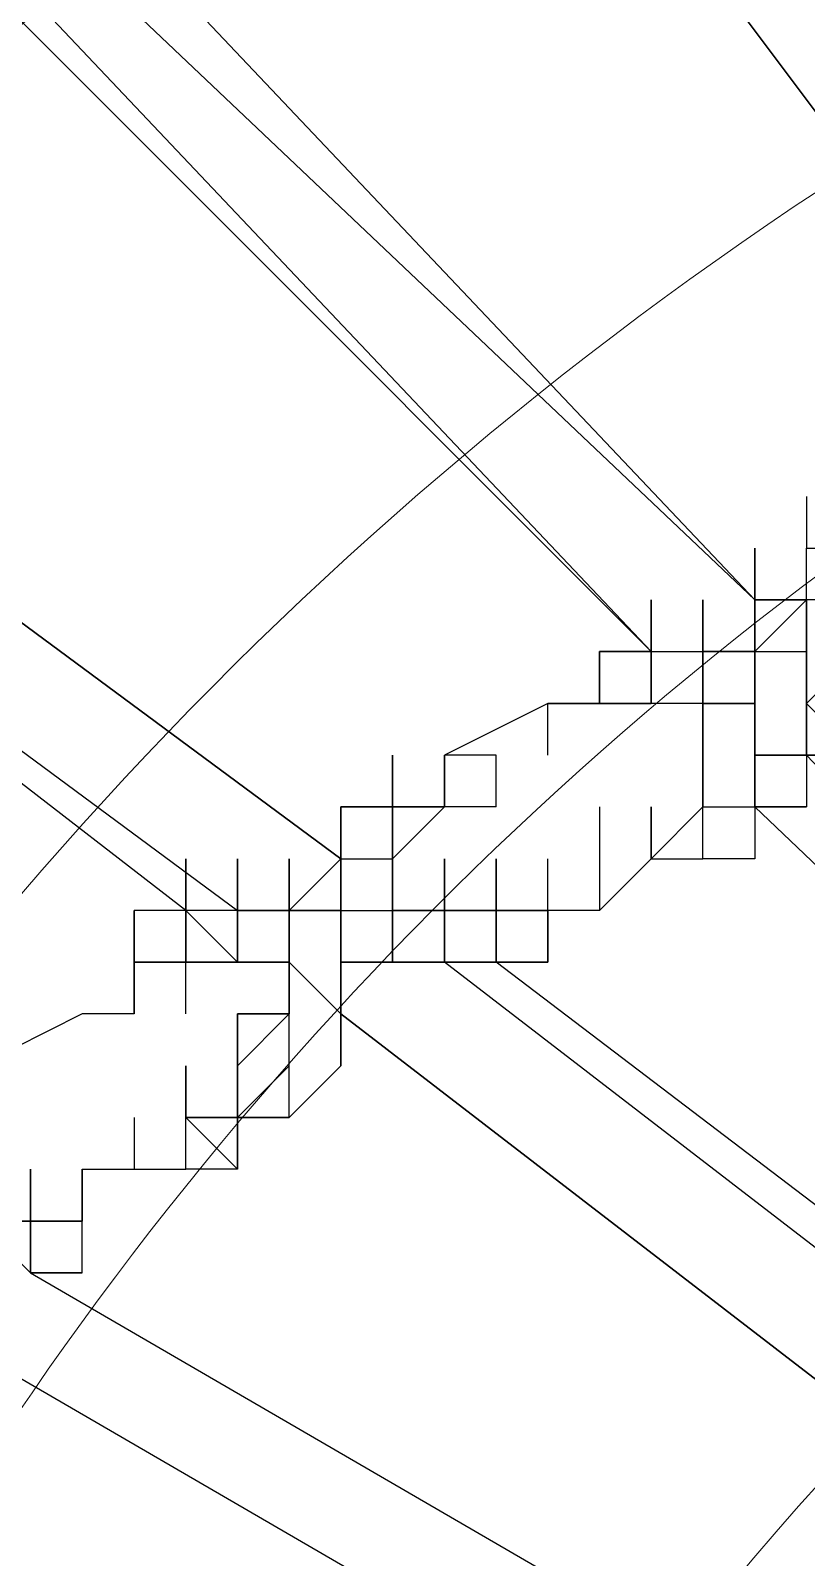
# Model space of a CAD drawing. Header units: inches. Extents: x 3324238 to 135265466, y -1036581 to 20094598.
# Drawn here: x 3353506.823 to 3353508.032, y -519251.631 to -519249.254 of the extents above; entities that cross this region are included whole.
import ezdxf

# ---------------------------------------------------------------- set-up
doc = ezdxf.new("R2010")
doc.units = ezdxf.units.IN
doc.header["$MEASUREMENT"] = 0
doc.layers.add('PDF_Geometry', color=7, linetype='Continuous')

msp = doc.modelspace()

# ---------------------------------------------------------------- linework, layer by layer
at = {"layer": 'PDF_Geometry', "color": 32, "lineweight": 13, "true_color": 0xdd6e00}
for points in [[(3353522.7765, -519332.0817), (3353522.7765, -519254.4915, 1.00015), (3353499.8943, -519254.4915)], [(3353517.2977, -519332.0817), (3353517.2977, -519254.4915, 1.002038), (3353505.3731, -519254.4915), (3353505.3731, -519332.0817)], [(3353516.8143, -519332.0817), (3353516.8143, -519254.4915, 1.000988), (3353505.8566, -519254.4915), (3353505.8566, -519332.0817)]]:
    msp.add_lwpolyline(points, format="xyb", dxfattribs=at)
at = {"layer": 'PDF_Geometry', "lineweight": 25}
for points in [[(3353508.5154, -519249.8989), (3353508.4349, -519249.8989), (3353507.2263, -519248.2875), (3353508.4349, -519249.8989)], [(3353507.3069, -519250.5435), (3353507.3069, -519250.6241), (3353507.3069, -519250.7046), (3353507.3069, -519250.6241), (3353507.2263, -519250.6241), (3353507.3069, -519250.5435), (3353507.3069, -519250.4629), (3353507.3069, -519250.5435), (3353507.3069, -519250.4629), (3353507.3069, -519250.5435), (3353507.3069, -519250.6241), (3353507.3069, -519250.5435), (3353507.3069, -519250.4629), (3353507.3069, -519250.5435), (3353507.3069, -519250.4629), (3353507.3069, -519250.5435), (3353507.3069, -519250.4629), (3353507.3069, -519250.5435), (3353507.3069, -519250.6241), (3353507.3069, -519250.7046), (3353507.3069, -519250.6241), (3353507.3069, -519250.5435), (3353507.3069, -519250.6241), (3353507.3069, -519250.5435), (3353507.3069, -519250.4629), (3353507.3069, -519250.5435), (3353505.4537, -519249.1738)], [(3353507.9514, -519250.0601), (3353507.9514, -519250.1406)], [(3353507.9514, -519250.1406), (3353507.9514, -519250.2212)], [(3353507.7097, -519250.2212), (3353507.7097, -519250.3018), (3353507.6291, -519250.3018), (3353507.7097, -519250.3018)], [(3353507.7097, -519250.2212), (3353507.7903, -519250.2212), (3353507.7097, -519250.2212), (3353507.7097, -519250.3018)], [(3353507.7903, -519250.2212), (3353507.7903, -519250.3018)], [(3353507.7903, -519250.2212), (3353507.7903, -519250.3018)], [(3353507.3874, -519250.5435), (3353507.3874, -519250.4629), (3353507.468, -519250.4629), (3353507.468, -519250.3824), (3353507.468, -519250.4629), (3353507.3874, -519250.4629), (3353507.3874, -519250.5435), (3353507.3874, -519250.6241)], [(3353507.3874, -519250.5435), (3353507.3874, -519250.6241), (3353507.3874, -519250.5435), (3353507.3874, -519250.4629)], [(3353507.468, -519250.4629), (3353507.3874, -519250.4629)], [(3353507.3874, -519250.4629), (3353507.3874, -519250.5435)], [(3353507.7903, -519250.4629), (3353507.7903, -519250.5435)], [(3353507.0651, -519250.5435), (3353507.0651, -519250.6241)], [(3353507.2263, -519250.6241), (3353507.2263, -519250.7046), (3353507.2263, -519250.6241), (3353507.2263, -519250.5435)], [(3353507.5486, -519250.5435), (3353507.5486, -519250.6241), (3353507.5486, -519250.7046), (3353507.6291, -519250.7046), (3353507.6291, -519250.6241), (3353507.6291, -519250.7046), (3353507.5486, -519250.7046), (3353507.468, -519250.7046), (3353507.468, -519250.6241), (3353507.468, -519250.5435), (3353507.468, -519250.6241), (3353507.5486, -519250.6241)], [(3353506.9846, -519250.7046), (3353506.9846, -519250.6241)], [(3353507.0651, -519250.7046), (3353507.0651, -519250.6241)], [(3353507.5486, -519250.6241), (3353507.5486, -519250.7046)], [(3353507.3069, -519250.7046), (3353507.3069, -519250.7852)], [(3353507.3069, -519250.7852), (3353507.3069, -519250.7046)], [(3353509.4017, -519252.3161), (3353509.4017, -519252.3966), (3353507.3069, -519250.7852), (3353509.4017, -519252.3966), (3353509.4017, -519252.4772), (3353509.3211, -519252.4772), (3353509.4017, -519252.5578), (3353509.3211, -519252.5578), (3353509.4017, -519252.5578), (3353509.4017, -519252.4772), (3353509.4017, -519252.5578), (3353509.4017, -519252.4772), (3353509.4017, -519252.3966), (3353509.4017, -519252.4772), (3353509.4017, -519252.3966), (3353509.4017, -519252.4772), (3353509.4017, -519252.3966)], [(3353507.0651, -519250.9463), (3353507.1457, -519251.0269), (3353507.0651, -519251.0269)], [(3353506.7429, -519251.1075), (3353506.7429, -519251.1881), (3353506.7429, -519251.1075), (3353506.8234, -519251.1881), (3353506.8234, -519251.1075), (3353506.7429, -519251.1075), (3353506.7429, -519251.0269)], [(3353506.8234, -519251.1075), (3353506.8234, -519251.1881)]]:
    msp.add_lwpolyline(points, close=True, dxfattribs=at)
for points in [[(3353507.7903, -519250.2212), (3353507.7903, -519250.1406), (3353507.7903, -519250.2212), (3353506.2594, -519248.6903), (3353506.34, -519248.6903), (3353506.4206, -519248.6903), (3353506.4206, -519248.6098)], [(3353507.9514, -519250.1406), (3353506.5011, -519248.6098)], [(3353508.032, -519249.9795), (3353508.032, -519250.0601), (3353508.1126, -519250.0601), (3353508.1126, -519250.1406), (3353508.032, -519250.1406), (3353507.9514, -519250.2212), (3353507.9514, -519250.3018), (3353507.9514, -519250.3824), (3353507.9514, -519250.3018), (3353507.8708, -519250.3018), (3353507.8708, -519250.2212), (3353507.8708, -519250.1406), (3353507.8708, -519250.2212), (3353507.8708, -519250.3018), (3353507.8708, -519250.2212), (3353507.8708, -519250.3018), (3353507.8708, -519250.3824), (3353507.8708, -519250.3018), (3353507.7903, -519250.3018), (3353507.7903, -519250.2212), (3353506.34, -519248.6903)], [(3353507.9514, -519250.1406), (3353506.4206, -519248.6903)], [(3353507.0651, -519250.5435), (3353507.0651, -519250.6241), (3353505.2926, -519249.2544)], [(3353505.2926, -519249.2544), (3353507.1457, -519250.6241), (3353507.1457, -519250.7046), (3353507.1457, -519250.6241), (3353507.1457, -519250.7046), (3353507.1457, -519250.6241), (3353507.1457, -519250.5435), (3353507.1457, -519250.6241), (3353507.1457, -519250.7046), (3353507.1457, -519250.6241), (3353507.0651, -519250.6241), (3353507.0651, -519250.5435), (3353507.0651, -519250.6241), (3353507.0651, -519250.7046), (3353507.1457, -519250.7046), (3353507.0651, -519250.7046), (3353507.1457, -519250.7046), (3353507.1457, -519250.6241), (3353507.1457, -519250.7046), (3353507.2263, -519250.7046), (3353507.2263, -519250.6241), (3353507.2263, -519250.7046), (3353507.2263, -519250.6241), (3353507.2263, -519250.7046), (3353507.2263, -519250.6241), (3353507.2263, -519250.7046), (3353507.1457, -519250.7046), (3353507.1457, -519250.6241), (3353507.1457, -519250.7046), (3353507.2263, -519250.7046), (3353507.2263, -519250.6241), (3353507.2263, -519250.7046), (3353507.2263, -519250.6241), (3353507.2263, -519250.7046), (3353507.2263, -519250.6241), (3353507.2263, -519250.7046), (3353507.2263, -519250.6241), (3353507.1457, -519250.6241)], [(3353507.7903, -519250.1406), (3353507.7903, -519250.2212), (3353507.8708, -519250.2212), (3353507.9514, -519250.2212), (3353507.9514, -519250.1406), (3353507.9514, -519250.2212), (3353507.9514, -519250.1406), (3353507.9514, -519250.0601)], [(3353508.032, -519250.3824), (3353507.9514, -519250.3824), (3353507.9514, -519250.3018), (3353507.9514, -519250.2212), (3353507.9514, -519250.1406), (3353507.9514, -519250.0601), (3353507.9514, -519250.1406), (3353507.9514, -519250.2212), (3353507.9514, -519250.3018), (3353507.9514, -519250.2212), (3353507.9514, -519250.1406), (3353507.9514, -519250.2212), (3353507.8708, -519250.2212), (3353507.8708, -519250.1406), (3353507.8708, -519250.2212), (3353507.8708, -519250.1406), (3353507.8708, -519250.2212), (3353507.9514, -519250.2212), (3353508.032, -519250.2212)], [(3353507.9514, -519250.1406), (3353508.032, -519250.1406), (3353507.9514, -519250.2212), (3353507.9514, -519250.1406), (3353507.9514, -519250.2212), (3353507.9514, -519250.1406), (3353507.9514, -519250.2212), (3353507.9514, -519250.1406), (3353507.9514, -519250.2212), (3353507.9514, -519250.1406), (3353507.9514, -519250.2212), (3353507.9514, -519250.1406), (3353507.9514, -519250.0601), (3353507.9514, -519250.1406), (3353507.9514, -519250.2212), (3353508.032, -519250.2212), (3353508.032, -519250.1406), (3353508.032, -519250.2212), (3353508.032, -519250.3018), (3353508.032, -519250.3824), (3353508.1126, -519250.3824), (3353508.032, -519250.3018), (3353508.032, -519250.3824), (3353508.032, -519250.3018)], [(3353508.032, -519250.1406), (3353508.032, -519250.0601)], [(3353508.032, -519250.1406), (3353508.032, -519250.0601)], [(3353508.032, -519250.1406), (3353508.032, -519250.0601)], [(3353507.8708, -519250.3018), (3353507.8708, -519250.3824), (3353507.8708, -519250.3018), (3353507.7903, -519250.3018), (3353507.7903, -519250.2212), (3353507.7903, -519250.1406), (3353507.7903, -519250.2212), (3353507.8708, -519250.2212), (3353507.8708, -519250.3018), (3353507.8708, -519250.2212), (3353507.8708, -519250.3018), (3353507.9514, -519250.3018), (3353507.9514, -519250.3824), (3353507.9514, -519250.3018), (3353507.9514, -519250.3824), (3353507.9514, -519250.4629), (3353507.9514, -519250.3824), (3353507.9514, -519250.3018), (3353507.8708, -519250.3018), (3353507.8708, -519250.3824), (3353507.8708, -519250.3018), (3353507.9514, -519250.3018), (3353507.9514, -519250.2212), (3353507.9514, -519250.1406), (3353507.9514, -519250.2212), (3353507.9514, -519250.3018), (3353507.9514, -519250.2212), (3353507.9514, -519250.3018), (3353507.8708, -519250.3018), (3353507.8708, -519250.2212), (3353507.8708, -519250.3018), (3353507.8708, -519250.2212), (3353507.8708, -519250.1406), (3353507.8708, -519250.2212), (3353507.8708, -519250.3018)], [(3353508.032, -519250.1406), (3353507.9514, -519250.1406), (3353508.032, -519250.1406)], [(3353507.9514, -519250.2212), (3353507.9514, -519250.1406)], [(3353508.1126, -519250.1406), (3353508.1126, -519250.2212), (3353508.1126, -519250.1406), (3353508.1126, -519250.2212), (3353508.1126, -519250.3018), (3353508.1126, -519250.2212), (3353508.032, -519250.3018), (3353508.032, -519250.2212), (3353508.032, -519250.3018), (3353508.032, -519250.3824), (3353508.032, -519250.3018), (3353508.032, -519250.3824), (3353507.9514, -519250.3824), (3353507.9514, -519250.3018), (3353507.9514, -519250.3824), (3353507.9514, -519250.4629), (3353508.032, -519250.4629), (3353507.9514, -519250.4629), (3353507.9514, -519250.3824), (3353507.9514, -519250.4629), (3353507.9514, -519250.3824), (3353507.9514, -519250.4629), (3353507.9514, -519250.5435)], [(3353507.9514, -519250.1406), (3353507.9514, -519250.2212)], [(3353507.9514, -519250.2212), (3353507.9514, -519250.1406)], [(3353507.7097, -519250.3018), (3353507.7097, -519250.2212)], [(3353507.7097, -519250.3018), (3353507.7097, -519250.2212)], [(3353507.7097, -519250.3018), (3353507.7097, -519250.2212)], [(3353507.7097, -519250.3018), (3353507.7097, -519250.2212)], [(3353507.7097, -519250.3018), (3353507.7097, -519250.2212)], [(3353507.7097, -519250.3018), (3353507.7097, -519250.2212)], [(3353507.7097, -519250.3018), (3353507.7097, -519250.2212)], [(3353507.7097, -519250.3018), (3353507.7097, -519250.2212)], [(3353507.7903, -519250.3018), (3353507.7903, -519250.2212)], [(3353507.7903, -519250.3018), (3353507.7903, -519250.2212)], [(3353507.8709, -519250.3018), (3353507.8709, -519250.2212)], [(3353507.8709, -519250.3018), (3353507.8709, -519250.2212)], [(3353507.9514, -519250.2212), (3353507.9514, -519250.3018)], [(3353507.9514, -519250.3018), (3353507.9514, -519250.2212)], [(3353508.032, -519250.3018), (3353508.032, -519250.2212)], [(3353507.6291, -519250.3824), (3353507.6291, -519250.3018), (3353507.468, -519250.3824), (3353507.468, -519250.4629), (3353507.468, -519250.3824), (3353507.468, -519250.4629)], [(3353507.7097, -519250.3018), (3353507.6291, -519250.3018)], [(3353507.7097, -519250.3018), (3353507.7903, -519250.3018), (3353507.7097, -519250.3018)], [(3353507.7097, -519250.3018), (3353507.7903, -519250.3018)], [(3353507.7097, -519250.3018), (3353507.7903, -519250.3018)], [(3353509.6434, -519252.0743), (3353508.032, -519250.3824), (3353508.1126, -519250.3824), (3353508.1931, -519250.3824), (3353508.1126, -519250.3824), (3353508.1126, -519250.3018), (3353508.1126, -519250.3824), (3353508.032, -519250.3824), (3353507.9514, -519250.3824), (3353508.032, -519250.3824), (3353508.032, -519250.3018), (3353508.032, -519250.3824), (3353508.032, -519250.4629)], [(3353507.9514, -519250.3824), (3353507.9514, -519250.3018)], [(3353508.032, -519250.3824), (3353508.032, -519250.3018)], [(3353507.3874, -519250.4629), (3353507.3874, -519250.3823)], [(3353507.3874, -519250.4629), (3353507.3874, -519250.3823)], [(3353507.5486, -519250.3824), (3353507.468, -519250.3824), (3353507.468, -519250.4629), (3353507.3874, -519250.4629), (3353507.468, -519250.4629), (3353507.3874, -519250.5435), (3353507.3874, -519250.4629), (3353507.3874, -519250.3824), (3353507.3874, -519250.4629), (3353507.3874, -519250.3824)], [(3353507.3874, -519250.4629), (3353507.3874, -519250.3824)], [(3353507.5486, -519250.4629), (3353507.468, -519250.4629), (3353507.468, -519250.3824), (3353507.468, -519250.4629)], [(3353507.5486, -519250.4629), (3353507.5486, -519250.3823)], [(3353507.7097, -519250.6241), (3353507.7903, -519250.5435), (3353507.8708, -519250.4629), (3353507.8708, -519250.3824), (3353507.8708, -519250.4629), (3353507.8708, -519250.3824), (3353507.8708, -519250.4629), (3353507.7903, -519250.5435), (3353507.8708, -519250.5435), (3353507.8708, -519250.4629), (3353507.9514, -519250.4629), (3353507.9514, -519250.3824)], [(3353507.8708, -519250.4629), (3353507.8708, -519250.3824), (3353507.8708, -519250.4629)], [(3353507.8709, -519250.4629), (3353507.8709, -519250.3824)], [(3353507.8709, -519250.4629), (3353507.8709, -519250.3824)], [(3353509.5629, -519252.3161), (3353507.468, -519250.7046), (3353507.5486, -519250.7046), (3353507.5486, -519250.6241), (3353507.468, -519250.6241), (3353507.468, -519250.7046), (3353507.468, -519250.6241), (3353507.3874, -519250.6241), (3353507.3874, -519250.7046), (3353507.3069, -519250.7046), (3353507.3069, -519250.6241), (3353507.3069, -519250.5435), (3353507.3069, -519250.4629), (3353507.3069, -519250.5435), (3353507.3874, -519250.5435), (3353507.3874, -519250.6241), (3353507.3874, -519250.7046), (3353507.3874, -519250.6241), (3353507.3874, -519250.5435), (3353507.3874, -519250.6241), (3353507.3874, -519250.5435), (3353507.3874, -519250.6241), (3353507.3874, -519250.5435), (3353507.3874, -519250.6241), (3353507.3874, -519250.7046), (3353507.3874, -519250.6241), (3353507.3874, -519250.5435), (3353507.3874, -519250.4629), (3353507.3874, -519250.5435), (3353507.3874, -519250.6241), (3353507.3874, -519250.7046), (3353507.3069, -519250.7046), (3353507.3069, -519250.7852), (3353507.3069, -519250.7046), (3353507.3069, -519250.6241), (3353507.3069, -519250.7046), (3353507.3069, -519250.6241), (3353507.3069, -519250.5435), (3353507.3069, -519250.4629), (3353507.3069, -519250.5435), (3353507.3069, -519250.6241), (3353507.2263, -519250.6241), (3353507.2263, -519250.7046), (3353507.2263, -519250.6241), (3353507.3069, -519250.6241), (3353507.3874, -519250.6241), (3353507.468, -519250.6241), (3353507.468, -519250.5435), (3353507.468, -519250.6241), (3353507.5486, -519250.6241), (3353507.5486, -519250.7046), (3353507.5486, -519250.6241), (3353507.5486, -519250.5435), (3353507.5486, -519250.6241), (3353507.6291, -519250.6241), (3353507.5486, -519250.6241), (3353507.5486, -519250.5435)], [(3353507.3069, -519250.4629), (3353507.3874, -519250.4629), (3353507.3069, -519250.4629)], [(3353507.3069, -519250.6241), (3353507.3069, -519250.7046), (3353507.3069, -519250.7852), (3353507.3069, -519250.7046), (3353507.3069, -519250.6241), (3353507.3069, -519250.5435), (3353507.3069, -519250.4629), (3353507.3069, -519250.5435), (3353507.3069, -519250.4629)], [(3353507.3069, -519250.5435), (3353507.3069, -519250.4629)], [(3353507.3069, -519250.5435), (3353507.3069, -519250.4629)], [(3353507.468, -519250.4629), (3353507.3874, -519250.4629)], [(3353507.7097, -519250.4629), (3353507.7097, -519250.5435), (3353507.7097, -519250.6241), (3353507.7903, -519250.5435), (3353507.7903, -519250.4629), (3353507.7903, -519250.5435), (3353507.7903, -519250.4629), (3353507.7903, -519250.5435), (3353507.7903, -519250.4629)], [(3353507.7903, -519250.5435), (3353507.7903, -519250.4629)], [(3353507.7903, -519250.5435), (3353507.7903, -519250.4629)], [(3353507.7903, -519250.5435), (3353507.7903, -519250.4629)], [(3353509.6434, -519252.0743), (3353507.9514, -519250.4629)], [(3353507.0651, -519250.6241), (3353507.0651, -519250.5435)], [(3353507.0651, -519250.6241), (3353507.0651, -519250.5435)], [(3353507.0651, -519250.6241), (3353507.0651, -519250.5435)], [(3353507.1457, -519250.6241), (3353507.1457, -519250.5435)], [(3353507.1457, -519250.6241), (3353507.1457, -519250.5435)], [(3353507.1457, -519250.6241), (3353507.1457, -519250.5435)], [(3353507.3069, -519250.7852), (3353507.3069, -519250.7046), (3353507.3069, -519250.6241), (3353507.3069, -519250.7046), (3353507.3069, -519250.7852), (3353507.2263, -519250.7046), (3353507.2263, -519250.6241), (3353507.2263, -519250.5435), (3353507.2263, -519250.6241), (3353507.2263, -519250.5435), (3353507.2263, -519250.6241)], [(3353507.2263, -519250.5435), (3353507.2263, -519250.6241), (3353507.3069, -519250.6241), (3353507.3069, -519250.7046), (3353507.3069, -519250.7852), (3353507.3069, -519250.7046), (3353507.3874, -519250.7046), (3353507.468, -519250.7046), (3353507.468, -519250.6241), (3353507.468, -519250.7046), (3353507.468, -519250.6241), (3353507.468, -519250.7046), (3353507.468, -519250.6241)], [(3353507.2263, -519250.7046), (3353507.2263, -519250.6241), (3353507.2263, -519250.5435)], [(3353507.2263, -519250.6241), (3353507.2263, -519250.5435)], [(3353507.3068, -519250.6241), (3353507.3068, -519250.5435)], [(3353507.3069, -519250.6241), (3353507.3069, -519250.5435)], [(3353507.3874, -519250.6241), (3353507.3874, -519250.5435)], [(3353507.3874, -519250.6241), (3353507.3874, -519250.5435)], [(3353507.3874, -519250.6241), (3353507.3874, -519250.5435)], [(3353507.3874, -519250.6241), (3353507.3874, -519250.5435)], [(3353507.3874, -519250.6241), (3353507.3874, -519250.5435)], [(3353507.3874, -519250.6241), (3353507.3874, -519250.5435)], [(3353507.3874, -519250.6241), (3353507.3874, -519250.5435)], [(3353507.3874, -519250.6241), (3353507.3874, -519250.5435)], [(3353507.3874, -519250.6241), (3353507.3874, -519250.5435)], [(3353507.3874, -519250.6241), (3353507.3874, -519250.5435)], [(3353507.3874, -519250.6241), (3353507.3874, -519250.5435)], [(3353507.3874, -519250.5435), (3353507.3874, -519250.6241)], [(3353507.3874, -519250.6241), (3353507.3874, -519250.5435)], [(3353507.468, -519250.6241), (3353507.468, -519250.5435)], [(3353507.468, -519250.6241), (3353507.468, -519250.5435)], [(3353507.5486, -519250.7046), (3353507.5486, -519250.6241), (3353507.5486, -519250.7046), (3353507.5486, -519250.6241), (3353507.5486, -519250.5435), (3353507.5486, -519250.6241), (3353507.5486, -519250.5435)], [(3353507.6291, -519250.7046), (3353507.6291, -519250.6241), (3353507.6291, -519250.5435)], [(3353507.6291, -519250.6241), (3353507.6291, -519250.5435)], [(3353507.7097, -519250.6241), (3353507.6291, -519250.6241), (3353507.6291, -519250.5435)], [(3353507.9514, -519250.5435), (3353507.8709, -519250.5435)], [(3353506.9846, -519250.7046), (3353506.9846, -519250.7852), (3353506.9846, -519250.7046), (3353506.9846, -519250.6241)], [(3353507.0651, -519250.7852), (3353507.0651, -519250.7046), (3353507.0651, -519250.6241), (3353506.9846, -519250.6241), (3353506.9846, -519250.7046), (3353506.9846, -519250.6241), (3353506.9846, -519250.7046), (3353507.0651, -519250.7046), (3353506.9846, -519250.7046)], [(3353506.9846, -519250.7046), (3353506.9846, -519250.6241)], [(3353507.0651, -519250.7046), (3353507.0651, -519250.6241)], [(3353507.0651, -519250.7046), (3353507.0651, -519250.6241)], [(3353507.1457, -519250.7046), (3353507.0651, -519250.6241)], [(3353507.0651, -519250.7046), (3353507.0651, -519250.6241)], [(3353507.0651, -519250.6241), (3353507.0651, -519250.7046)], [(3353507.1457, -519250.7046), (3353507.1457, -519250.6241)], [(3353507.1457, -519250.7046), (3353507.1457, -519250.6241)], [(3353507.1457, -519250.7046), (3353507.1457, -519250.6241)], [(3353507.1457, -519250.7046), (3353507.1457, -519250.6241)], [(3353507.1457, -519250.7046), (3353507.1457, -519250.6241)], [(3353507.1457, -519250.7046), (3353507.1457, -519250.6241)], [(3353507.1457, -519250.6241), (3353507.2263, -519250.6241)], [(3353507.2263, -519250.7852), (3353507.2263, -519250.7046), (3353507.2263, -519250.6241)], [(3353507.2263, -519250.7046), (3353507.2263, -519250.6241)], [(3353507.2263, -519250.7046), (3353507.2263, -519250.6241)], [(3353507.2263, -519250.7046), (3353507.2263, -519250.6241)], [(3353507.2263, -519250.7046), (3353507.2263, -519250.6241)], [(3353507.3069, -519250.7046), (3353507.3069, -519250.6241)], [(3353507.3874, -519250.7046), (3353507.3874, -519250.6241)], [(3353507.3874, -519250.7046), (3353507.3874, -519250.6241)], [(3353507.3874, -519250.7046), (3353507.3874, -519250.6241)], [(3353507.3874, -519250.7046), (3353507.3874, -519250.6241)], [(3353507.468, -519250.7046), (3353507.468, -519250.6241)], [(3353507.5486, -519250.7046), (3353507.5486, -519250.6241)], [(3353506.9846, -519250.7046), (3353506.9846, -519250.7852), (3353506.904, -519250.7852)], [(3353506.9846, -519250.7852), (3353506.9846, -519250.7046)], [(3353506.9846, -519250.7852), (3353506.9846, -519250.7046)], [(3353507.0651, -519250.7046), (3353506.9846, -519250.7046)], [(3353507.0651, -519250.7046), (3353506.9846, -519250.7046), (3353507.0651, -519250.7046)], [(3353507.2263, -519250.7046), (3353507.1457, -519250.7046), (3353507.2263, -519250.7046)], [(3353507.2263, -519250.7046), (3353507.2263, -519250.7852), (3353507.2263, -519250.7046)], [(3353507.2263, -519250.7852), (3353507.2263, -519250.7046)], [(3353507.3069, -519250.7852), (3353507.3069, -519250.7046)], [(3353507.468, -519250.7046), (3353507.3874, -519250.7046)], [(3353509.5629, -519252.3161), (3353509.5629, -519252.2355), (3353507.5486, -519250.7046)], [(3353506.904, -519250.7852), (3353506.7429, -519250.8658)], [(3353507.1457, -519250.8658), (3353507.1457, -519250.7852)], [(3353507.1457, -519250.9463), (3353507.2263, -519250.9463), (3353507.1457, -519250.9463), (3353507.1457, -519251.0269), (3353507.1457, -519250.9463), (3353507.1457, -519250.8658), (3353507.1457, -519250.9463), (3353507.1457, -519250.8658), (3353507.1457, -519250.7852)], [(3353507.2263, -519250.8658), (3353507.2263, -519250.7852), (3353507.1457, -519250.8658), (3353507.1457, -519250.7852), (3353507.1457, -519250.8658), (3353507.1457, -519250.9463), (3353507.1457, -519250.8658), (3353507.1457, -519250.7852), (3353507.2263, -519250.7852)], [(3353507.2263, -519250.7852), (3353507.1457, -519250.7852)], [(3353507.1457, -519250.8658), (3353507.1457, -519250.7852)], [(3353507.3069, -519250.8658), (3353507.3069, -519250.7852), (3353507.3069, -519250.8658), (3353507.2263, -519250.9463), (3353507.2263, -519250.8658)], [(3353507.3069, -519250.8658), (3353507.3069, -519250.7852)], [(3353507.1457, -519250.9463), (3353507.0651, -519250.9463), (3353507.1457, -519250.9463), (3353507.0651, -519250.9463), (3353507.0651, -519250.8658), (3353507.0651, -519250.9463), (3353507.0651, -519250.8658)], [(3353507.0651, -519250.9464), (3353507.1457, -519250.9464), (3353507.1457, -519250.8658)], [(3353507.1457, -519250.9463), (3353507.2263, -519250.8658)], [(3353507.1457, -519250.9463), (3353507.1457, -519250.8658)], [(3353506.9846, -519250.9464), (3353506.9846, -519251.0269), (3353507.0651, -519251.0269), (3353507.0651, -519250.9463)], [(3353507.1457, -519250.9463), (3353507.2263, -519250.9463), (3353507.1457, -519250.9463)], [(3353506.8234, -519251.1881), (3353506.8234, -519251.1075), (3353506.8234, -519251.0269)], [(3353506.8234, -519251.0269), (3353506.8234, -519251.1075), (3353506.8234, -519251.0269), (3353506.8234, -519251.1075), (3353506.8234, -519251.1881), (3353509.3211, -519252.6384), (3353509.3211, -519252.7189), (3353509.3211, -519252.7995), (3353509.3211, -519252.7189), (3353509.3211, -519252.7995), (3353509.3211, -519252.7189), (3353509.3211, -519252.7995), (3353509.3211, -519252.7189), (3353509.3211, -519252.7995), (3353509.4017, -519252.7995), (3353509.4017, -519252.7189), (3353509.4017, -519252.7995), (3353509.3211, -519252.7995), (3353509.3211, -519252.8801), (3353509.3211, -519252.7995)], [(3353506.904, -519251.1075), (3353506.904, -519251.0269), (3353506.904, -519251.1075), (3353506.8234, -519251.1075), (3353506.8234, -519251.0269), (3353506.8234, -519251.1075), (3353506.904, -519251.1075), (3353506.904, -519251.0269)], [(3353506.904, -519251.1881), (3353506.904, -519251.1075), (3353506.904, -519251.0269), (3353506.904, -519251.1075), (3353506.904, -519251.0269)], [(3353506.904, -519251.0269), (3353506.9846, -519251.0269)], [(3353506.904, -519251.1075), (3353506.904, -519251.0269)], [(3353506.9846, -519251.0269), (3353507.0651, -519251.0269)], [(3353506.7429, -519251.1075), (3353506.8234, -519251.1075), (3353506.8234, -519251.1881), (3353509.3211, -519252.6384), (3353509.3211, -519252.5578)], [(3353506.8234, -519251.1881), (3353506.8234, -519251.1075)], [(3353506.8234, -519251.1881), (3353506.8234, -519251.1075)], [(3353506.8234, -519251.1881), (3353506.8234, -519251.1075)], [(3353506.904, -519251.1075), (3353506.8234, -519251.1075), (3353506.904, -519251.1075)], [(3353506.8234, -519251.1881), (3353506.8234, -519251.1075)], [(3353506.8234, -519251.1881), (3353506.8234, -519251.1075)], [(3353506.8234, -519251.1881), (3353506.8234, -519251.1075)], [(3353506.8234, -519251.1881), (3353506.904, -519251.1881), (3353506.8234, -519251.1881)], [(3353509.16, -519252.7189), (3353506.6623, -519251.2686)], [(3353509.2406, -519252.7995), (3353509.16, -519252.7189), (3353506.6623, -519251.2686)]]:
    msp.add_lwpolyline(points, dxfattribs=at)
at = {"layer": 'PDF_Geometry', "color": 32, "lineweight": 13, "true_color": 0xdd6e00}
for centre, radius, start, end in [((3353511.3354, -519254.4835), 11.9246, 359.96181, 180.03819), ((3353511.3354, -519254.4915), 7.4126, 0, 180), ((3353511.3354, -519254.4915), 6.9291, 0, 180), ((3353511.3354, -519254.4915), 4.4314, 0, 180), ((3353511.3354, -519254.4915), 3.948, 0, 180)]:
    msp.add_arc(centre, radius, start, end, dxfattribs=at)

doc.saveas('drawing.dxf')
